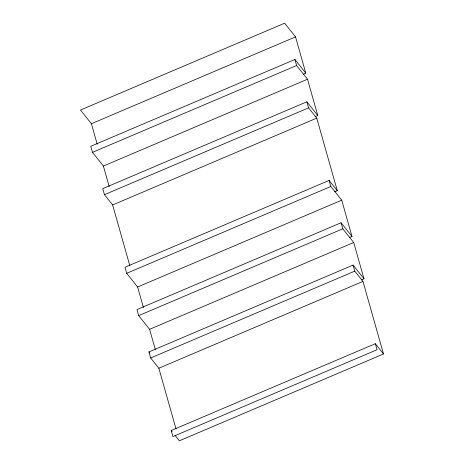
<?xml version="1.0" encoding="UTF-8"?>
<svg xmlns="http://www.w3.org/2000/svg" width="464" height="464" viewBox="0 0 464 464"><rect width="100%" height="100%" fill="white"/><g stroke="black" fill="none" stroke-linecap="round" stroke-linejoin="round"><path stroke-width="0.7" d="M295.539 36.894L284.623 23.2L80.498 110.026L91.414 123.72L295.539 36.894L305.805 73.179L303.137 74.315M305.805 73.179L294.889 59.485L90.764 146.305L92.475 152.354L103.391 166.054L109.202 186.592M92.475 152.354L296.6 65.528L307.516 79.228L317.782 115.513L315.114 116.644M103.391 166.054L307.516 79.228M317.782 115.513L306.866 101.813L102.747 188.639L104.458 194.683L112.642 204.96L129.85 265.773M104.458 194.683L308.577 107.863L316.761 118.134L337.299 190.698L334.631 191.835M112.642 204.96L316.761 118.134M337.299 190.698L329.109 180.426L124.99 267.252L126.701 273.302L137.617 286.996L143.428 307.533M126.701 273.302L330.82 186.476L341.736 200.17L352.008 236.454L349.34 237.591M137.617 286.996L341.736 200.17M352.008 236.454L341.092 222.761L136.967 309.581L138.678 315.63L149.594 329.324L155.405 349.862M138.678 315.63L342.803 228.804L353.719 242.504L363.985 278.789L361.317 279.92M149.594 329.324L353.719 242.504M176.053 429.049L158.845 368.23L150.661 357.959L148.95 351.915L353.069 265.089L363.985 278.789M150.661 357.959L354.78 271.138L362.964 281.41L383.502 353.974L179.377 440.8L175.073 435.394M158.845 368.23L362.964 281.41M375.312 343.702L377.023 349.752L172.904 436.578L171.193 430.528L375.312 343.702L383.502 353.974M148.95 351.915L149.82 353.011M171.193 430.528L172.057 431.607M294.889 59.485L296.6 65.528M306.866 101.813L308.577 107.863M329.109 180.426L330.82 186.476M341.092 222.761L342.803 228.804M353.069 265.089L354.78 271.138M91.414 123.72L97.225 144.258"/></g></svg>
